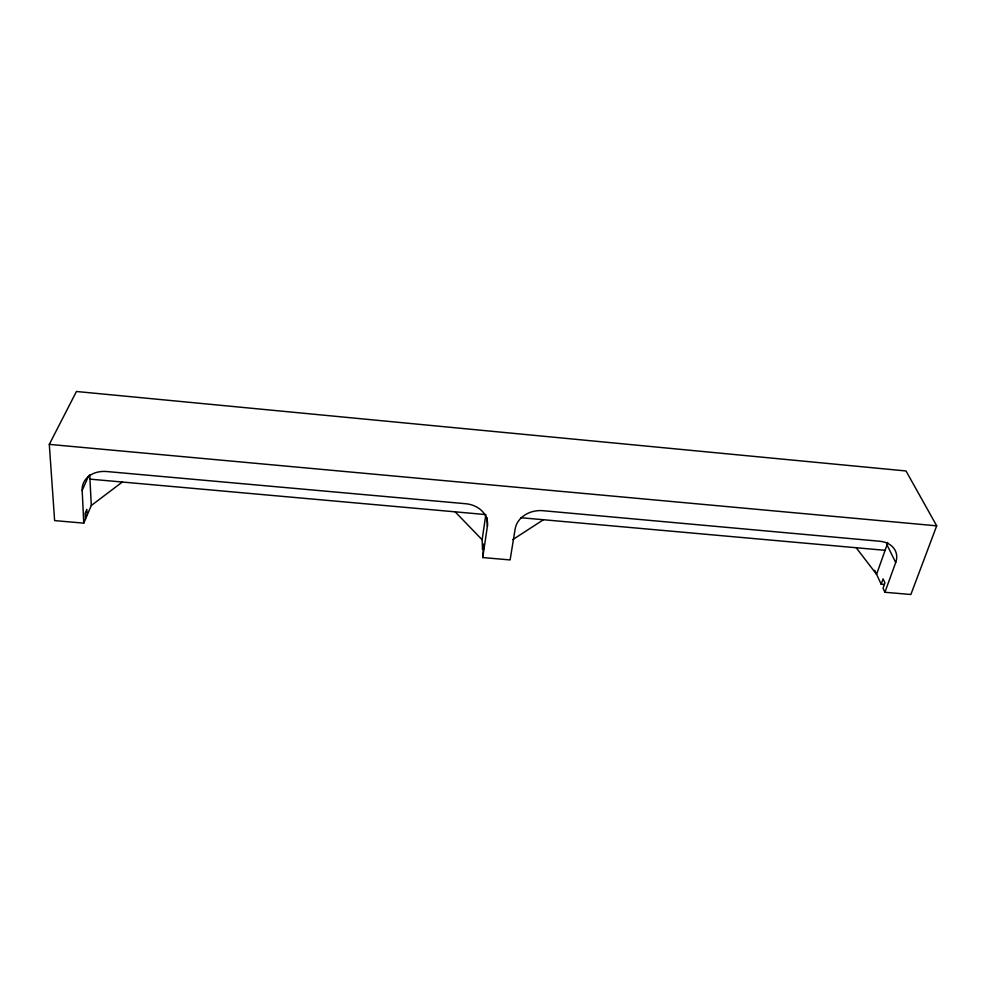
<?xml version="1.0" encoding="UTF-8"?>
<svg xmlns="http://www.w3.org/2000/svg" width="986" height="986" viewBox="0 0 986 986"><rect width="100%" height="100%" fill="white"/><g stroke="black" fill="none" stroke-linecap="round" stroke-linejoin="round"><path stroke-width="1.48" d="M89.948 479.134L91.291 505.51L83.773 523.135L54.624 520.608L49.3 444.378L76.44 391.491L906.011 470.963L936.7 525.834L910.867 594.509L884.91 592.266L895.695 562.55A24.379 18.426 -19.9 0 0 879.685 541.24L542.966 510.699A24.477 20.127 -5.6 0 0 515.185 528.816L510.107 559.925L482.733 557.558L483.485 547.957L483.337 543.989L482.511 549.559L482.129 539.761L485.839 514.581L89.948 479.134L89.862 474.685M482.733 557.558L487.38 526.351L487.022 517.625M887.708 542.436A23.898 18.241 -20.2 0 1 887.03 544.913L876.579 574.32L881.164 584.205L884.195 584.464M881.164 584.205L883.074 578.893L884.947 582.899L883.037 588.223L884.91 592.266M83.773 523.135L82.171 490.424L88.666 475.844M91.291 505.51L122.326 482.031M512.782 539.625L543.434 519.733M520.608 517.687L885.083 550.324M49.3 444.378L936.7 525.834M455.138 511.833L482.129 539.761M856.193 547.735L876.579 574.32L874.742 570.29M887.03 544.913L895.695 562.55M85.462 519.154L85.153 513.299L86.842 509.368L87.15 515.21M82.171 490.424A26.067 20.46 18 0 1 106.895 471.542L465.749 503.735A24.625 20.361 -0.8 0 1 487.38 526.351"/></g></svg>
